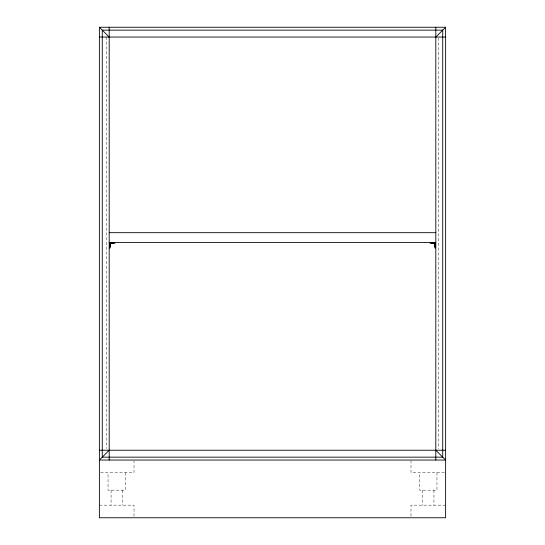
<?xml version="1.0" encoding="UTF-8"?>
<svg xmlns="http://www.w3.org/2000/svg" width="545" height="545" viewBox="0 0 545 545"><rect width="100%" height="100%" fill="white"/><g stroke="black" fill="none" stroke-linecap="round" stroke-linejoin="round"><path stroke-width="0.41" stroke-dasharray="2.73 2.04" d="M100.559 472.631L134.009 472.631L134.009 460.886M444.441 472.631L410.991 472.631L410.991 460.886M99.381 505.161L134.009 505.161L134.009 517.75M445.619 505.161L410.991 505.161L410.991 517.75M438.405 37.912L438.405 448.535M436.961 472.631L436.961 490.166L419.65 490.166L419.65 472.631M433.929 490.166L433.929 505.161M422.682 490.166L422.682 505.161M125.35 472.631L125.35 490.166L108.039 490.166L108.039 472.631M122.318 490.166L122.318 505.161M111.071 490.166L111.071 505.161M106.595 37.06L106.595 448.535"/><path stroke-width="0.82" d="M435.809 37.06L445.619 27.25L99.381 27.25L99.381 517.75L445.619 517.75L445.619 27.25M109.191 450.231L99.381 460.041L445.619 460.041L435.809 450.231M99.381 37.06L445.619 37.06M109.191 232.681L435.809 232.681M109.191 242.491L435.809 242.491M114.961 243.213L109.913 243.213L109.913 248.261M430.039 243.213L435.087 243.213L435.087 248.261M110.996 243.574L112.256 243.574L112.256 243.213M113.878 243.574L112.617 243.574L112.617 243.213M431.122 243.574L432.383 243.574L432.383 243.213M434.004 243.574L432.744 243.574L432.744 243.213M109.913 245.557L110.274 245.557L110.274 244.296M435.087 245.557L434.726 245.557L434.726 244.296M109.913 245.918L110.274 245.918L110.274 247.185M435.087 245.918L434.726 245.918L434.726 247.185M99.381 450.231L445.619 450.231M99.381 27.25L109.191 37.06M435.809 27.25L435.809 460.041M109.191 27.25L109.191 460.041M442.731 30.139L102.269 30.139L102.269 457.16L442.731 457.16L442.731 30.139"/></g></svg>
